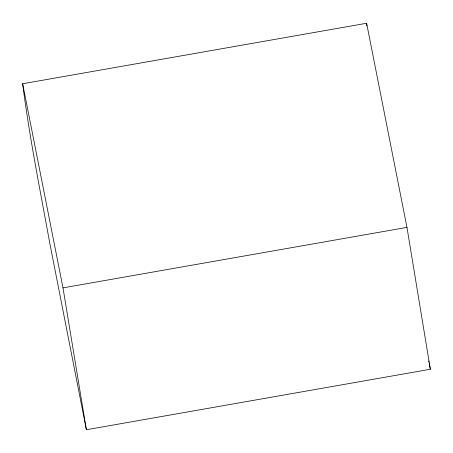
<?xml version="1.0" encoding="UTF-8"?>
<svg xmlns="http://www.w3.org/2000/svg" width="453" height="453" viewBox="0 0 453 453"><rect width="100%" height="100%" fill="white"/><g stroke="black" fill="none" stroke-linecap="round" stroke-linejoin="round"><path stroke-width="0.68" d="M22.65 83.743L366.619 23.262L406.964 227.383L430.35 369.257L86.381 429.738L49.57 242.112C40.028 189.439 29.405 136.846 22.65 83.743L62.995 287.865L86.381 429.738M62.995 287.865L406.964 227.383M428.719 360.95L428.991 362.332M429.263 363.719L430.35 369.257M366.619 23.262L366.834 26.031"/></g></svg>
